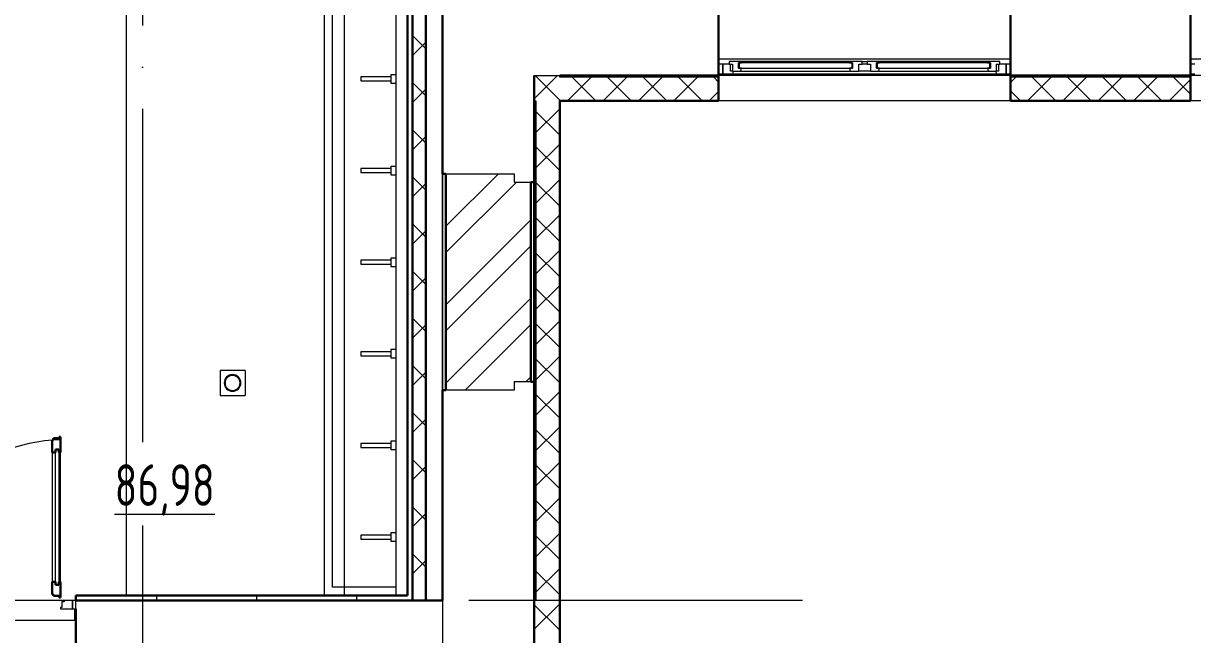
# Model space of a CAD drawing. Header units: millimetres. Extents: x -1073752 to 1436911, y -1379358 to 94781.
# Drawn here: x -1023531 to -1016520, y -885925 to -882256 of the extents above; entities that cross this region are included whole.
import ezdxf

# ---------------------------------------------------------------- set-up
doc = ezdxf.new("R2010")
doc.units = ezdxf.units.MM
doc.linetypes.add('ADSK_Линия сетки', pattern=[25, 20, -2.5, 0, -2.5])
doc.linetypes.add('ADSK_Сверху', pattern=[450, 300, -150])
for name, color, linetype, lineweight in [('_ Окна', 7, 'Continuous', 9), ('Двери', 252, 'Continuous', 9), ('Марки помещений', 7, 'Continuous', 20), ('Ограждение', 252, 'Continuous', 9), ('Окна', 7, 'Continuous', 9), ('Оси', 252, 'Continuous', 9), ('Перекрытие', 252, 'Continuous', 18), ('Сантехника', 252, 'Continuous', 9), ('Стены внутренние', 7, 'Continuous', 18), ('Стены наружные', 7, 'Continuous', 18), ('Стены штриховка', 7, 'Continuous', 9)]:
    doc.layers.add(name, color=color, linetype=linetype, lineweight=lineweight)
doc.layers.add('Двери открывание', color=7, linetype='Continuous', lineweight=9, true_color=0xc0c0c0)
doc.layers.add('Линии', color=7, linetype='Continuous', lineweight=9, true_color=0x00a600)
doc.styles.add('GOST Common_3', font='', dxfattribs={"height": 3.5})
doc.styles.get('GOST Common_3').set_extended_font_data('GOST 2.304 type A')

# ---------------------------------------------------------------- blocks, each defined once
blk = doc.blocks.new('1 этаж')
at = {"layer": '_ Окна', "color": 251, "true_color": 0x636466}
for p, q in [((-26925.8, 14974.3), (-26950.8, 14974.3)), ((-26925.8, 14916.3), (-26925.8, 14974.3)), ((-26827.8, 14982.3), (-26830.8, 14982.3)), ((-26830.8, 14982.3), (-26830.8, 14950.3)), ((-26830.8, 14950.3), (-26827.8, 14950.3)), ((-26150.8, 14982.3), (-26827.8, 14982.3)), ((-26827.8, 14982.3), (-26827.8, 14950.3)), ((-26827.8, 14950.3), (-26827.8, 14982.3)), ((-26827.8, 14950.3), (-26150.8, 14950.3)), ((-26150.8, 14950.3), (-26150.8, 14982.3)), ((-26150.8, 14982.3), (-26150.8, 14950.3)), ((-26147.8, 14982.3), (-26150.8, 14982.3)), ((-26150.8, 14950.3), (-26147.8, 14950.3)), ((-26147.8, 14950.3), (-26147.8, 14982.3)), ((-26000.8, 14982.3), (-26003.8, 14982.3)), ((-26003.8, 14982.3), (-26003.8, 14950.3)), ((-26003.8, 14950.3), (-26000.8, 14950.3)), ((-25323.8, 14982.3), (-26000.8, 14982.3)), ((-26000.8, 14982.3), (-26000.8, 14950.3)), ((-26000.8, 14950.3), (-26000.8, 14982.3)), ((-26000.8, 14950.3), (-25323.8, 14950.3)), ((-25323.8, 14950.3), (-25323.8, 14982.3)), ((-25323.8, 14982.3), (-25323.8, 14950.3)), ((-25320.8, 14982.3), (-25323.8, 14982.3)), ((-25323.8, 14950.3), (-25320.8, 14950.3)), ((-25320.8, 14950.3), (-25320.8, 14982.3)), ((-25200.8, 14974.3), (-25225.8, 14974.3)), ((-25225.8, 14974.3), (-25225.8, 14916.3)), ((-24095.8, 14974.3), (-24120.8, 14974.3)), ((-26950.8, 14916.3), (-26925.8, 14916.3)), ((-25225.8, 14916.3), (-25200.8, 14916.3)), ((-24120.8, 14916.3), (-24095.8, 14916.3))]:
    blk.add_line(p, q, dxfattribs=at)
at = {"layer": '_ Окна', "color": 251, "lineweight": 18, "true_color": 0x636466}
for p, q in [((-26887.8, 14974.3), (-26925.8, 14974.3)), ((-26925.8, 14974.3), (-26925.8, 14916.3)), ((-26831.8, 14991.3), (-26887.8, 14991.3)), ((-26887.8, 14991.3), (-26887.8, 14974.3)), ((-26887.8, 14974.3), (-26867.8, 14974.3)), ((-26879.8, 14933.3), (-26879.8, 14974.3)), ((-26867.8, 14974.3), (-26867.8, 14933.3)), ((-26830.8, 14990.3), (-26831.8, 14991.3)), ((-26829.8, 14991.3), (-26830.8, 14990.3)), ((-26830.8, 14950.3), (-26830.8, 14982.3)), ((-26830.8, 14982.3), (-26812.8, 14982.3)), ((-26812.8, 14950.3), (-26830.8, 14950.3)), ((-26815.2, 14991.3), (-26829.8, 14991.3)), ((-26817.4, 14933.3), (-26812.8, 14950.3)), ((-26812.8, 14982.3), (-26815.2, 14991.3)), ((-26163.4, 14991.3), (-26165.8, 14982.3)), ((-26165.8, 14982.3), (-26147.8, 14982.3)), ((-26147.8, 14950.3), (-26165.8, 14950.3)), ((-26165.8, 14950.3), (-26161.2, 14933.3)), ((-26148.8, 14991.3), (-26163.4, 14991.3)), ((-26147.8, 14990.3), (-26148.8, 14991.3)), ((-26146.8, 14991.3), (-26147.8, 14990.3)), ((-26147.8, 14982.3), (-26147.8, 14950.3)), ((-26090.8, 14991.3), (-26146.8, 14991.3)), ((-26110.8, 14933.3), (-26110.8, 14974.3)), ((-26110.8, 14974.3), (-26090.8, 14974.3)), ((-26090.8, 14974.3), (-26090.8, 14991.3)), ((-26004.8, 14991.3), (-26060.8, 14991.3)), ((-26060.8, 14991.3), (-26060.8, 14974.3)), ((-26060.8, 14974.3), (-26040.8, 14974.3)), ((-26040.8, 14974.3), (-26040.8, 14933.3)), ((-26003.8, 14990.3), (-26004.8, 14991.3)), ((-26002.8, 14991.3), (-26003.8, 14990.3)), ((-26003.8, 14950.3), (-26003.8, 14982.3)), ((-26003.8, 14982.3), (-25985.8, 14982.3)), ((-25985.8, 14950.3), (-26003.8, 14950.3)), ((-25988.2, 14991.3), (-26002.8, 14991.3)), ((-25990.4, 14933.3), (-25985.8, 14950.3)), ((-25985.8, 14982.3), (-25988.2, 14991.3)), ((-25336.4, 14991.3), (-25338.8, 14982.3)), ((-25338.8, 14982.3), (-25320.8, 14982.3)), ((-25320.8, 14950.3), (-25338.8, 14950.3)), ((-25338.8, 14950.3), (-25334.2, 14933.3)), ((-25321.8, 14991.3), (-25336.4, 14991.3)), ((-25320.8, 14990.3), (-25321.8, 14991.3)), ((-25319.8, 14991.3), (-25320.8, 14990.3)), ((-25320.8, 14982.3), (-25320.8, 14950.3)), ((-25263.8, 14991.3), (-25319.8, 14991.3)), ((-25283.8, 14933.3), (-25283.8, 14974.3)), ((-25283.8, 14974.3), (-25263.8, 14974.3)), ((-25271.8, 14974.3), (-25271.8, 14933.3)), ((-25263.8, 14974.3), (-25263.8, 14991.3)), ((-25225.8, 14974.3), (-25263.8, 14974.3)), ((-25225.8, 14916.3), (-25225.8, 14974.3)), ((-26925.8, 14916.3), (-26866.4, 14916.3)), ((-26867.8, 14933.3), (-26879.8, 14933.3)), ((-26867.8, 14933.3), (-26817.4, 14933.3)), ((-26866.4, 14916.3), (-26861.8, 14933.3)), ((-26161.2, 14933.3), (-26110.8, 14933.3)), ((-26040.8, 14933.3), (-25990.4, 14933.3)), ((-25334.2, 14933.3), (-25283.8, 14933.3)), ((-25289.8, 14933.3), (-25285.2, 14916.3)), ((-25285.2, 14916.3), (-25225.8, 14916.3)), ((-25271.8, 14933.3), (-25283.8, 14933.3))]:
    blk.add_line(p, q, dxfattribs=at)
at = {"layer": 'Двери', "color": 251, "lineweight": 30, "true_color": 0x636466}
for p, q in [((-30939.8, 12720.3), (-30947.8, 12720.3)), ((-30947.8, 12720.3), (-30947.8, 12644.3)), ((-30905.8, 12729.3), (-30939.8, 12729.3)), ((-30939.8, 12729.3), (-30939.8, 12720.3)), ((-30897.8, 12738.3), (-30905.8, 12738.3)), ((-30905.8, 12738.3), (-30905.8, 12729.3)), ((-30897.8, 12644.3), (-30897.8, 12738.3)), ((-30947.8, 12644.3), (-30927.8, 12644.3)), ((-30927.8, 12644.3), (-30927.8, 12662.3)), ((-30927.8, 12662.3), (-30906.8, 12662.3)), ((-30906.8, 12662.3), (-30906.8, 12644.3)), ((-30906.8, 12644.3), (-30897.8, 12644.3)), ((-30947.8, 11868.3), (-30947.8, 11792.3)), ((-30947.8, 11868.3), (-30927.8, 11868.3)), ((-30927.8, 11868.3), (-30927.8, 11850.3)), ((-30927.8, 11850.3), (-30906.8, 11850.3)), ((-30906.8, 11868.3), (-30897.8, 11868.3)), ((-30906.8, 11850.3), (-30906.8, 11868.3)), ((-30897.8, 11774.3), (-30897.8, 11868.3)), ((-30947.8, 11792.3), (-30939.8, 11792.3)), ((-30939.8, 11792.3), (-30939.8, 11783.3)), ((-30939.8, 11783.3), (-30905.8, 11783.3)), ((-30905.8, 11783.3), (-30905.8, 11774.3)), ((-30905.8, 11774.3), (-30897.8, 11774.3))]:
    blk.add_line(p, q, dxfattribs=at)
at = {"layer": 'Двери', "color": 251, "true_color": 0x636466}
for p, q in [((-30947.8, 12644.3), (-30947.8, 11868.3)), ((-30927.8, 11850.3), (-30927.8, 12662.3)), ((-30927.8, 12662.3), (-30906.8, 12662.3)), ((-30906.8, 12662.3), (-30906.8, 11850.3)), ((-30897.8, 11868.3), (-30897.8, 12644.3)), ((-30906.8, 11850.3), (-30927.8, 11850.3)), ((-30888.8, 11714.3), (-30897.8, 11714.3)), ((-30897.8, 11714.3), (-30897.8, 11706.3)), ((-30874.8, 11748.3), (-30888.8, 11748.3)), ((-30888.8, 11748.3), (-30888.8, 11714.3)), ((-30874.8, 11756.3), (-30874.8, 11748.3)), ((-30825.8, 11756.3), (-30874.8, 11756.3)), ((-30805.8, 11756.3), (-30825.8, 11756.3)), ((-30825.8, 11756.3), (-30825.8, 11706.3)), ((-30825.8, 11706.3), (-30825.8, 11756.3)), ((-30805.8, 11706.3), (-30805.8, 11756.3)), ((-30897.8, 11706.3), (-30825.8, 11706.3)), ((-30825.8, 11706.3), (-30805.8, 11706.3))]:
    blk.add_line(p, q, dxfattribs=at)
at = {"layer": 'Двери открывание', "color": 251, "true_color": 0x636466}
blk.add_arc((-30879.8, 11774.3), 946, 91.09026, 180, dxfattribs=at)
at = {"layer": 'Линии', "color": 251, "linetype": 'ADSK_Сверху', "ltscale": 100, "true_color": 0x636466}
for p, q in [((-29315.7, 16916.3), (-29315.7, 11786.3)), ((-29195.7, 16916.3), (-29195.7, 11786.3))]:
    blk.add_line(p, q, dxfattribs=at)
at = {"layer": 'Ограждение', "color": 251, "true_color": 0x636466}
for p, q in [((-26950.8, 15006.3), (-25200.8, 15006.3)), ((-24120.8, 15006.3), (-22370.8, 15006.3))]:
    blk.add_line(p, q, dxfattribs=at)
at = {"layer": 'Окна', "color": 251, "true_color": 0x636466}
for p, q in [((-26829.8, 14991.3), (-26831.8, 14991.3)), ((-26163.4, 14991.3), (-26815.2, 14991.3)), ((-26146.8, 14991.3), (-26148.8, 14991.3)), ((-26090.8, 14991.3), (-26060.8, 14991.3)), ((-26060.8, 14974.3), (-26090.8, 14974.3)), ((-26002.8, 14991.3), (-26004.8, 14991.3)), ((-25336.4, 14991.3), (-25988.2, 14991.3)), ((-25319.8, 14991.3), (-25321.8, 14991.3)), ((-26866.4, 14916.3), (-25285.2, 14916.3)), ((-26817.4, 14933.3), (-26161.2, 14933.3)), ((-26040.8, 14933.3), (-26110.8, 14933.3)), ((-25990.4, 14933.3), (-25334.2, 14933.3))]:
    blk.add_line(p, q, dxfattribs=at)
at = {"layer": 'Оси', "color": 251, "linetype": 'ADSK_Линия сетки', "ltscale": 100, "true_color": 0x636466}
for p, q in [((-30405.8, 32206.9), (-30405.8, -33769.9)), ((-28605.8, 32206.9), (-28605.8, -33769.9)), ((-26448.4, 11756.3), (-72528.1, 11756.3))]:
    blk.add_line(p, q, dxfattribs=at)
at = {"layer": 'Перекрытие', "color": 251, "ltscale": 100, "true_color": 0x636466}
for p, q in [((-30500.7, 11786.3), (-30500.7, 16886.3)), ((-29940.6, 13136.3), (-29940.6, 12986.3)), ((-29790.6, 13136.3), (-29940.6, 13136.3)), ((-29790.6, 13136.3), (-29790.6, 12986.3)), ((-29940.6, 12986.3), (-29790.6, 12986.3)), ((-30874.8, 11756.3), (-32486.8, 11756.3))]:
    blk.add_line(p, q, dxfattribs=at)
at = {"layer": 'Сантехника', "color": 251, "true_color": 0x636466}
for p, q in [((-29315.7, 16886.3), (-29315.7, 11786.3)), ((-29265.6, 11836.3), (-29265.6, 16836.3)), ((-28885.8, 16886.3), (-28885.8, 11786.3)), ((-28915.8, 14898.8), (-29095.8, 14898.8)), ((-29095.8, 14898.8), (-29095.8, 14873.8)), ((-29095.8, 14873.8), (-28915.8, 14873.8)), ((-28885.8, 14911.3), (-28915.8, 14911.3)), ((-28915.8, 14911.3), (-28915.8, 14861.3)), ((-28915.8, 14861.3), (-28885.8, 14861.3)), ((-28915.8, 14348.8), (-29095.8, 14348.8)), ((-29095.8, 14348.8), (-29095.8, 14323.8)), ((-29095.8, 14323.8), (-28915.8, 14323.8)), ((-28885.8, 14361.3), (-28915.8, 14361.3)), ((-28915.8, 14361.3), (-28915.8, 14311.3)), ((-28915.8, 14311.3), (-28885.8, 14311.3)), ((-28915.8, 13798.8), (-29095.8, 13798.8)), ((-29095.8, 13798.8), (-29095.8, 13773.8)), ((-29095.8, 13773.8), (-28915.8, 13773.8)), ((-28885.8, 13811.3), (-28915.8, 13811.3)), ((-28915.8, 13811.3), (-28915.8, 13761.3)), ((-28915.8, 13761.3), (-28885.8, 13761.3)), ((-28885.8, 13261.3), (-28915.8, 13261.3)), ((-28915.8, 13261.3), (-28915.8, 13211.3)), ((-28915.8, 13248.8), (-29095.8, 13248.8)), ((-29095.8, 13248.8), (-29095.8, 13223.8)), ((-29095.8, 13223.8), (-28915.8, 13223.8)), ((-28915.8, 13211.3), (-28885.8, 13211.3)), ((-28915.8, 12698.8), (-29095.8, 12698.8)), ((-29095.8, 12698.8), (-29095.8, 12673.8)), ((-28885.8, 12711.3), (-28915.8, 12711.3)), ((-28915.8, 12711.3), (-28915.8, 12661.3)), ((-29095.8, 12673.8), (-28915.8, 12673.8)), ((-28915.8, 12661.3), (-28885.8, 12661.3)), ((-28915.8, 12148.8), (-29095.8, 12148.8)), ((-29095.8, 12148.8), (-29095.8, 12123.8)), ((-28885.8, 12161.3), (-28915.8, 12161.3)), ((-28915.8, 12161.3), (-28915.8, 12111.3)), ((-29095.8, 12123.8), (-28915.8, 12123.8)), ((-28915.8, 12111.3), (-28885.8, 12111.3)), ((-28885.8, 11836.3), (-29265.6, 11836.3))]:
    blk.add_line(p, q, dxfattribs=at)
for radius, start, end in [(50, 0, 180), (50, 180, 0), (45, 0, 180), (45, 180, 0)]:
    blk.add_arc((-29865.6, 13061.3), radius, start, end, dxfattribs=at)
at = {"layer": 'Стены внутренние', "color": 251, "lineweight": 30, "true_color": 0x636466}
for p, q in [((-28605.8, 15456.3), (-28605.8, 14317.3)), ((-26950.8, 14906.3), (-26950.8, 15456.3)), ((-25200.8, 15456.3), (-25200.8, 14906.3)), ((-24120.8, 14906.3), (-24120.8, 15456.3)), ((-28055.8, 14906.3), (-28055.8, 14754.3)), ((-27903.8, 14906.3), (-26950.8, 14906.3)), ((-26950.8, 14754.3), (-26950.8, 14896.3)), ((-25200.8, 14906.3), (-24120.8, 14906.3)), ((-25200.8, 14896.3), (-25200.8, 14754.3)), ((-24120.8, 14754.3), (-24120.8, 14896.3)), ((-27903.8, 14754.3), (-26950.8, 14754.3)), ((-27903.8, 11054.3), (-27903.8, 14754.3)), ((-25200.8, 14754.3), (-24120.8, 14754.3)), ((-28605.8, 14317.3), (-28585.8, 14317.3)), ((-28075.8, 14267.3), (-28055.8, 14267.3)), ((-28055.8, 13067.3), (-28075.8, 13067.3)), ((-28055.8, 11206.3), (-28055.8, 13067.3)), ((-28605.8, 13017.3), (-28605.8, 11756.3)), ((-28585.8, 13017.3), (-28605.8, 13017.3)), ((-28605.8, 11756.3), (-28705.8, 11756.3)), ((-30805.8, 11706.3), (-30805.8, 11206.3))]:
    blk.add_line(p, q, dxfattribs=at)
at = {"layer": 'Стены внутренние', "color": 251, "true_color": 0x636466}
for p, q in [((-28055.8, 14906.3), (-27903.8, 14906.3)), ((-25200.8, 14906.3), (-26950.8, 14906.3)), ((-22370.8, 14906.3), (-24120.8, 14906.3)), ((-25200.8, 14754.3), (-26950.8, 14754.3)), ((-22370.8, 14754.3), (-24120.8, 14754.3)), ((-28605.8, 13017.3), (-28605.8, 14317.3)), ((-28585.8, 14317.3), (-28175.8, 14317.3)), ((-28175.8, 14317.3), (-28175.8, 14267.3)), ((-28175.8, 14267.3), (-28075.8, 14267.3)), ((-28075.8, 13067.3), (-28175.8, 13067.3)), ((-28175.8, 13067.3), (-28175.8, 13017.3)), ((-28175.8, 13017.3), (-28585.8, 13017.3))]:
    blk.add_line(p, q, dxfattribs=at)
at = {"layer": 'Стены внутренние', "color": 251, "linetype": 'Continuous', "lineweight": 9, "true_color": 0x636466}
for p, q in [((-28055.8, 14766.6), (-27916.2, 14906.3)), ((-27900.3, 14756.3), (-28050.3, 14906.3)), ((-27854, 14756.3), (-27714, 14896.3)), ((-27688.2, 14756.3), (-27828.2, 14896.3)), ((-27641.9, 14756.3), (-27501.9, 14896.3)), ((-27476.1, 14756.3), (-27616.1, 14896.3)), ((-27429.8, 14756.3), (-27289.8, 14896.3)), ((-27263.9, 14756.3), (-27403.9, 14896.3)), ((-27217.6, 14756.3), (-27077.6, 14896.3)), ((-27051.8, 14756.3), (-27191.8, 14896.3)), ((-26950.8, 14867.4), (-26979.7, 14896.3)), ((-25200.8, 14863.9), (-25168.4, 14896.3)), ((-25096.3, 14756.3), (-24956.3, 14896.3)), ((-24930.5, 14756.3), (-25070.5, 14896.3)), ((-24884.2, 14756.3), (-24744.2, 14896.3)), ((-24718.4, 14756.3), (-24858.4, 14896.3)), ((-24672, 14756.3), (-24532, 14896.3)), ((-24506.2, 14756.3), (-24646.2, 14896.3)), ((-24459.9, 14756.3), (-24319.9, 14896.3)), ((-24294.1, 14756.3), (-24434.1, 14896.3)), ((-24247.8, 14756.3), (-24120.8, 14883.2)), ((-24122.8, 14797.1), (-24222, 14896.3)), ((-27005.5, 14756.3), (-26952.8, 14809)), ((-25142.6, 14756.3), (-25198.8, 14812.4)), ((-27236, 14756.3), (-27237.2, 14754.3)), ((-27026.8, 14754.3), (-27028, 14756.3)), ((-24563.2, 14754.3), (-24564.3, 14756.3)), ((-24420.4, 14756.3), (-24421.3, 14754.7)), ((-28045.8, 14564.5), (-27905.8, 14704.5)), ((-27905.8, 14549.6), (-28045.8, 14689.6)), ((-28045.8, 14352.4), (-27905.8, 14492.4)), ((-27905.8, 14337.5), (-28045.8, 14477.5)), ((-28045.8, 14140.2), (-27905.8, 14280.2)), ((-27905.8, 14125.3), (-28045.8, 14265.3)), ((-28045.8, 13928.1), (-27905.8, 14068.1)), ((-27905.8, 13913.2), (-28045.8, 14053.2)), ((-28045.8, 13716), (-27905.8, 13856)), ((-27905.8, 13701.1), (-28045.8, 13841.1)), ((-28045.8, 13503.8), (-27905.8, 13643.8)), ((-27905.8, 13488.9), (-28045.8, 13628.9)), ((-28045.8, 13291.7), (-27905.8, 13431.7)), ((-27905.8, 13276.8), (-28045.8, 13416.8)), ((-28045.8, 13079.6), (-27905.8, 13219.6)), ((-27905.8, 13064.7), (-28045.8, 13204.7)), ((-28045.8, 12867.4), (-27905.8, 13007.4)), ((-27905.8, 12852.5), (-28045.8, 12992.5)), ((-28045.8, 12655.3), (-27905.8, 12795.3)), ((-27905.8, 12640.4), (-28045.8, 12780.4)), ((-28045.8, 12443.2), (-27905.8, 12583.2)), ((-27905.8, 12428.3), (-28045.8, 12568.3)), ((-28045.8, 12231), (-27905.8, 12371)), ((-27905.8, 12216.1), (-28045.8, 12356.1)), ((-28045.8, 12018.9), (-27905.8, 12158.9)), ((-27905.8, 12004), (-28045.8, 12144)), ((-28045.8, 11806.8), (-27905.8, 11946.8)), ((-27905.8, 11791.9), (-28045.8, 11931.9)), ((-27903.8, 11974), (-27905.8, 11970.5)), ((-28055.8, 11584.6), (-27905.8, 11734.6)), ((-27905.8, 11579.7), (-28055.8, 11729.7))]:
    blk.add_line(p, q, dxfattribs=at)
at = {"layer": 'Стены наружные', "color": 251, "lineweight": 30, "true_color": 0x636466}
for p, q in [((-28785.8, 16916.3), (-28785.8, 11756.3)), ((-28705.8, 11756.3), (-28705.8, 16916.3)), ((-28815.8, 16886.3), (-28815.8, 11786.3)), ((-26950.8, 14896.3), (-26950.8, 14906.3)), ((-25200.8, 14906.3), (-25200.8, 14896.3)), ((-24120.8, 14896.3), (-24120.8, 14906.3)), ((-28055.8, 14754.3), (-28055.8, 13067.3)), ((-28585.8, 14317.3), (-28585.8, 13017.3)), ((-28075.8, 13067.3), (-28075.8, 14267.3)), ((-28815.8, 11786.3), (-30805.8, 11786.3)), ((-30805.8, 11786.3), (-30805.8, 11756.3)), ((-30805.8, 11756.3), (-28705.8, 11756.3))]:
    blk.add_line(p, q, dxfattribs=at)
at = {"layer": 'Стены наружные', "color": 251, "linetype": 'Continuous', "lineweight": 9, "true_color": 0x636466}
for p, q in [((-28705.8, 15066.8), (-28785.8, 15146.8)), ((-28785.8, 15026.6), (-28705.8, 15106.6)), ((-28705.8, 14783.9), (-28785.8, 14863.9)), ((-28785.8, 14743.7), (-28705.8, 14823.7)), ((-28045.8, 14696), (-28055.8, 14696)), ((-28045.8, 14596), (-28055.8, 14596)), ((-28705.8, 14501.1), (-28785.8, 14581.1)), ((-28785.8, 14460.9), (-28705.8, 14540.9)), ((-28045.8, 14496), (-28055.8, 14496)), ((-28045.8, 14396), (-28055.8, 14396)), ((-28585.8, 14002.2), (-28270.7, 14317.3)), ((-28585.8, 14316.5), (-28585, 14317.3)), ((-28705.8, 14218.2), (-28785.8, 14298.2)), ((-28785.8, 14178), (-28705.8, 14258)), ((-28585.8, 13845.1), (-28163.6, 14267.3)), ((-28045.8, 14296), (-28055.8, 14296)), ((-28045.8, 14196), (-28055.8, 14196)), ((-28045.8, 14096), (-28055.8, 14096)), ((-28585.8, 13530.8), (-28075.8, 14040.8)), ((-28705.8, 13935.4), (-28785.8, 14015.4)), ((-28785.8, 13895.2), (-28705.8, 13975.2)), ((-28045.8, 13996), (-28055.8, 13996)), ((-28585.8, 13373.6), (-28075.8, 13883.6)), ((-28045.8, 13896), (-28055.8, 13896)), ((-28045.8, 13796), (-28055.8, 13796)), ((-28705.8, 13652.5), (-28785.8, 13732.5)), ((-28785.8, 13612.4), (-28705.8, 13692.4)), ((-28045.8, 13696), (-28055.8, 13696)), ((-28585.8, 13059.3), (-28075.8, 13569.3)), ((-28045.8, 13596), (-28055.8, 13596)), ((-28045.8, 13496), (-28055.8, 13496)), ((-28705.8, 13369.7), (-28785.8, 13449.7)), ((-28785.8, 13329.5), (-28705.8, 13409.5)), ((-28470.7, 13017.3), (-28075.8, 13412.1)), ((-28045.8, 13396), (-28055.8, 13396)), ((-28045.8, 13296), (-28055.8, 13296)), ((-28045.8, 13196), (-28055.8, 13196)), ((-28705.8, 13086.9), (-28785.8, 13166.9)), ((-28785.8, 13046.7), (-28705.8, 13126.7)), ((-28106.3, 13067.3), (-28075.8, 13097.8)), ((-28045.8, 13096), (-28055.8, 13096)), ((-28045.8, 12996), (-28055.8, 12996)), ((-28705.8, 12804), (-28785.8, 12884)), ((-28785.8, 12763.8), (-28705.8, 12843.8)), ((-28045.8, 12896), (-28055.8, 12896)), ((-28045.8, 12796), (-28055.8, 12796)), ((-28045.8, 12696), (-28055.8, 12696)), ((-28705.8, 12521.2), (-28785.8, 12601.2)), ((-28785.8, 12481), (-28705.8, 12561)), ((-28045.8, 12596), (-28055.8, 12596)), ((-28045.8, 12496), (-28055.8, 12496)), ((-28045.8, 12396), (-28055.8, 12396)), ((-28705.8, 12238.3), (-28785.8, 12318.3)), ((-28785.8, 12198.1), (-28705.8, 12278.1)), ((-28045.8, 12296), (-28055.8, 12296)), ((-28045.8, 12196), (-28055.8, 12196)), ((-28045.8, 12096), (-28055.8, 12096)), ((-28705.8, 11955.5), (-28785.8, 12035.5)), ((-28785.8, 11915.3), (-28705.8, 11995.3)), ((-28045.8, 11996), (-28055.8, 11996)), ((-28045.8, 11896), (-28055.8, 11896)), ((-30319.8, 11756.3), (-30319.8, 11786.3)), ((-29719.8, 11756.3), (-29719.8, 11786.3)), ((-29119.8, 11756.3), (-29119.8, 11786.3)), ((-28045.8, 11796), (-28055.8, 11796))]:
    blk.add_line(p, q, dxfattribs=at)
at = {"layer": 'Стены наружные', "color": 251, "true_color": 0x636466}
for p, q in [((-30813.3, 11706.3), (-30813.3, 11636.3)), ((-30813.3, 11636.3), (-32548.3, 11636.3))]:
    blk.add_line(p, q, dxfattribs=at)
at = {"layer": 'Стены штриховка', "color": 251, "true_color": 0x636466}
for p, q in [((-27903.8, 14896.3), (-27903.8, 14906.3)), ((-26950.8, 14896.3), (-27903.8, 14896.3)), ((-24120.8, 14896.3), (-25200.8, 14896.3)), ((-26950.8, 14830.3), (-26952.8, 14830.3)), ((-26952.8, 14756.3), (-26952.8, 14830.3)), ((-25198.8, 14830.3), (-25200.8, 14830.3)), ((-25198.8, 14830.3), (-25198.8, 14756.3)), ((-24120.8, 14830.3), (-24122.8, 14830.3)), ((-24122.8, 14756.3), (-24122.8, 14830.3)), ((-28055.8, 14754.3), (-28045.8, 14754.3)), ((-28045.8, 14754.3), (-28045.8, 11756.3)), ((-27905.8, 14756.3), (-26952.8, 14756.3)), ((-27905.8, 11054.3), (-27905.8, 14756.3)), ((-27903.8, 14754.3), (-27905.8, 14754.3)), ((-25198.8, 14756.3), (-24122.8, 14756.3)), ((-28045.8, 11756.3), (-28055.8, 11756.3))]:
    blk.add_line(p, q, dxfattribs=at)
at = {"layer": 'Марки помещений', "color": 251, "true_color": 0x636466, "style": 'GOST Common_3', "width": 0.9}
blk.add_text('%%U86,98', height=250, dxfattribs=at).set_placement((-30572.8, 12323.7))

msp = doc.modelspace()

# ---------------------------------------------------------------- block references
msp.add_blockref('1 этаж', (-992411.4, -897475.7))

doc.saveas('drawing.dxf')
